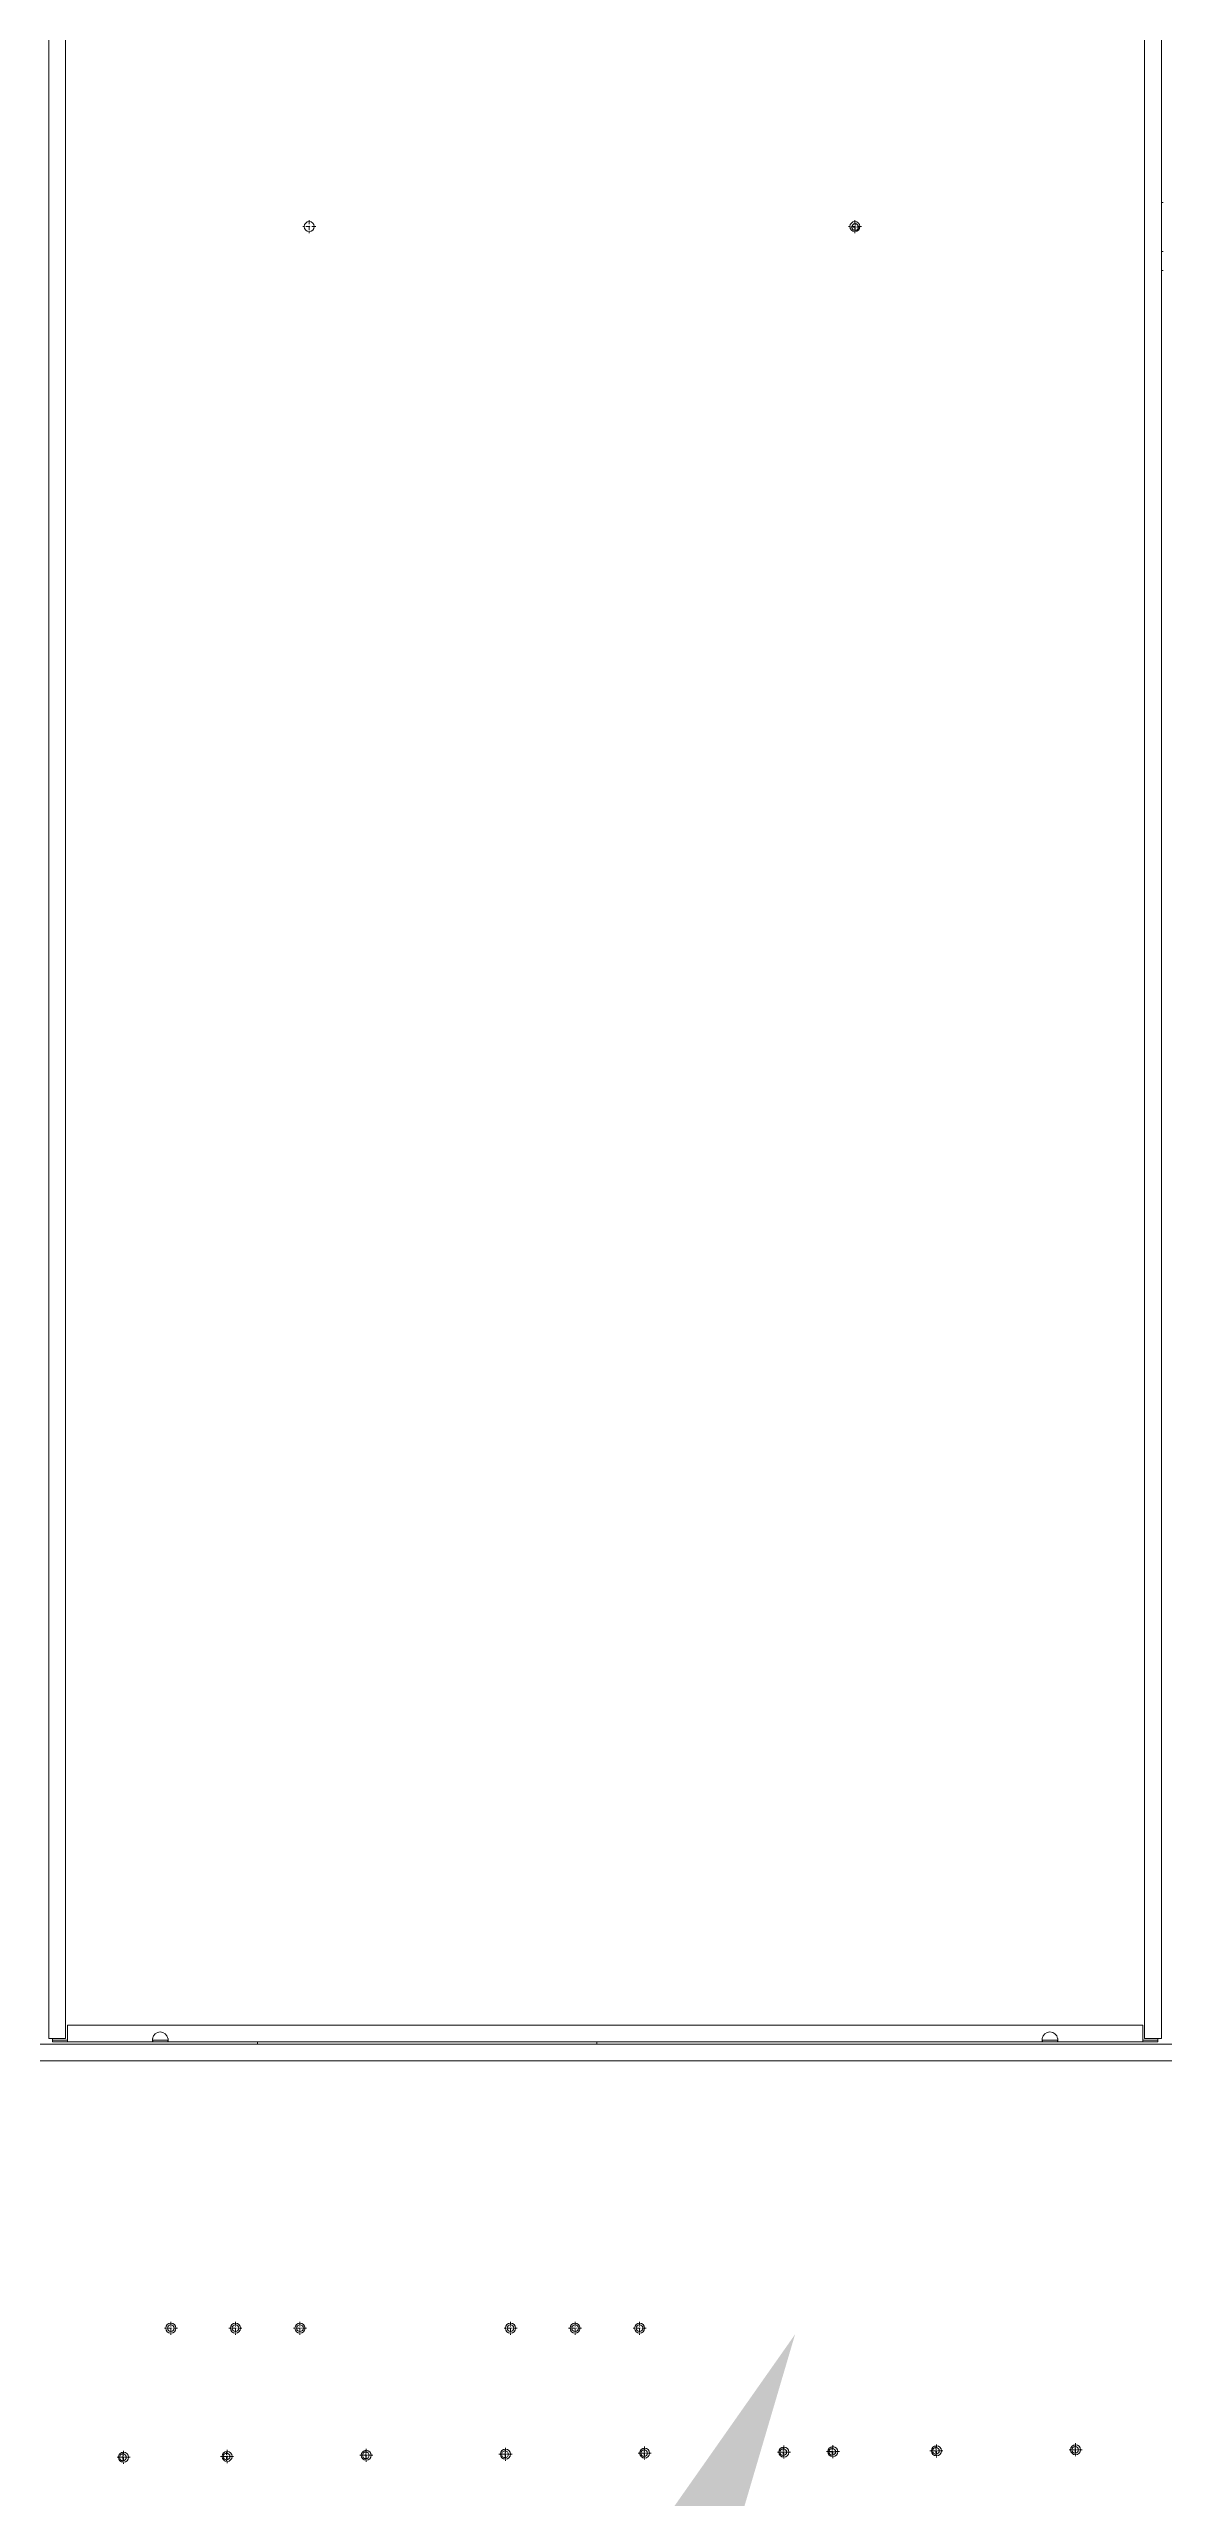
# Model space of a CAD drawing. Header units: millimetres. Extents: x -17070 to 52290, y -291348 to 40308.
# Drawn here: x 33171 to 34171, y 26086 to 28284 of the extents above; entities that cross this region are included whole.
import ezdxf
from ezdxf import colors
from ezdxf.entities.mleader import LeaderData, LeaderLine
from ezdxf.math import Vec2, Vec3

# ---------------------------------------------------------------- set-up
doc = ezdxf.new("R2010")
doc.units = ezdxf.units.MM
doc.linetypes.add('DASHDOT', pattern=[18.5, 12, -3, 0.5, -3])
doc.layers.add('냉각탑_dim', color=1, linetype='Continuous')
doc.styles.get("Standard").update_dxf_attribs({"font": 'arial.ttf'})

# ---------------------------------------------------------------- blocks, each defined once
blk = doc.blocks.new('1')
at = {"color": 7, "lineweight": 20}
for p, q in [((33170.5, 29347.9), (33170.5, 26498.1)), ((33185.5, 26498.1), (33185.5, 29347.9)), ((34154.5, 29347.9), (34154.5, 26498.1)), ((34169.5, 26498.1), (34169.5, 29347.9)), ((34152.9, 26510), (33187.1, 26510)), ((35166.5, 26493), (32173.5, 26493)), ((33187.1, 26495), (33263.8, 26495)), ((33277.3, 26495), (34062.8, 26495)), ((34076.3, 26495), (34152.9, 26495)), ((34728.9, 26478), (32173.5, 26478))]:
    blk.add_line(p, q, dxfattribs=at)
at = {"color": 7, "linetype": 'DASHDOT', "lineweight": 20, "ltscale": 0.292499}
for p, q in [((33404.3, 28130.2), (33404.3, 28118.5)), ((33894.3, 28130.2), (33894.3, 28118.5)), ((33285.9, 26238), (33274.2, 26238)), ((33343.9, 26238), (33332.2, 26238)), ((33401.9, 26238), (33390.2, 26238)), ((33590.9, 26238), (33579.2, 26238)), ((33648.9, 26238), (33637.2, 26238)), ((33706.9, 26238), (33695.2, 26238)), ((33973.4, 26127.9), (33961.7, 26127.9)), ((34098.4, 26128.9), (34086.7, 26128.9)), ((33243.4, 26122.2), (33231.7, 26122.2)), ((33336.4, 26122.9), (33324.7, 26122.9)), ((33461.4, 26123.9), (33449.7, 26123.9)), ((33586.4, 26124.9), (33574.7, 26124.9)), ((33711.4, 26125.9), (33699.7, 26125.9)), ((33836.4, 26126.8), (33824.7, 26126.8)), ((33880.4, 26127.2), (33868.7, 26127.2))]:
    blk.add_line(p, q, dxfattribs=at)
at = {"color": 7, "linetype": 'DASHDOT', "lineweight": 20, "ltscale": 0.194995}
blk.add_line((33894.5, 28127.9), (33894.5, 28120.1), dxfattribs=at)
at = {"color": 7, "lineweight": 20, "ltscale": 0.0375}
for p, q in [((34171, 28146), (34169.5, 28146)), ((34171, 28102), (34169.5, 28102)), ((34171, 28085), (34169.5, 28085)), ((33173.6, 26496.6), (33173.6, 26498.1)), ((34166.4, 26496.6), (34166.4, 26498.1))]:
    blk.add_line(p, q, dxfattribs=at)
at = {"color": 7, "linetype": 'DASHDOT', "lineweight": 20, "ltscale": 0.292502}
for p, q in [((33410.2, 28124.4), (33398.5, 28124.4)), ((33900.2, 28124.4), (33888.5, 28124.4))]:
    blk.add_line(p, q, dxfattribs=at)
at = {"color": 7, "linetype": 'DASHDOT', "lineweight": 20, "ltscale": 0.195001}
for p, q in [((33898.4, 28124), (33890.6, 28124)), ((33971, 26127.9), (33963.2, 26127.9)), ((34096, 26128.9), (34088.2, 26128.9)), ((33240.9, 26122.1), (33233.1, 26122.1)), ((33334, 26122.9), (33326.2, 26122.9)), ((33459, 26123.9), (33451.2, 26123.9)), ((33584, 26124.8), (33576.2, 26124.8)), ((33833.9, 26126.8), (33826.1, 26126.8)), ((33877.9, 26127.1), (33870.1, 26127.1))]:
    blk.add_line(p, q, dxfattribs=at)
at = {"color": 7, "lineweight": 20, "ltscale": 0.2975}
for p, q in [((33187.1, 26510), (33187.1, 26498.1)), ((34152.9, 26498.1), (34152.9, 26510)), ((33173.6, 26498.1), (33185.5, 26498.1)), ((34154.5, 26498.1), (34166.4, 26498.1))]:
    blk.add_line(p, q, dxfattribs=at)
at = {"color": 7, "lineweight": 20, "ltscale": 0.0775}
for p, q in [((33170.5, 26498.1), (33173.6, 26498.1)), ((33187.1, 26495), (33187.1, 26498.1)), ((34152.9, 26495), (34152.9, 26498.1)), ((34169.5, 26498.1), (34166.4, 26498.1))]:
    blk.add_line(p, q, dxfattribs=at)
at = {"color": 7, "lineweight": 20, "ltscale": 0.3375}
for p, q in [((33187.1, 26496.6), (33173.6, 26496.6)), ((33173.6, 26495), (33187.1, 26495)), ((34166.4, 26496.6), (34152.9, 26496.6)), ((34152.9, 26495), (34166.4, 26495))]:
    blk.add_line(p, q, dxfattribs=at)
at = {"color": 7, "lineweight": 20, "ltscale": 0.04}
for p, q in [((33173.6, 26495), (33173.6, 26496.6)), ((33263.8, 26495), (33263.8, 26496.6)), ((33277.3, 26495), (33277.3, 26496.6)), ((34062.8, 26495), (34062.8, 26496.6)), ((34076.3, 26495), (34076.3, 26496.6)), ((34166.4, 26495), (34166.4, 26496.6))]:
    blk.add_line(p, q, dxfattribs=at)
at = {"color": 7, "lineweight": 20, "ltscale": 0.168029}
for p, q in [((33263.8, 26496.6), (33270.5, 26496.6)), ((33263.8, 26495), (33270.5, 26495)), ((33277.3, 26496.6), (33270.5, 26496.6)), ((33277.3, 26495), (33270.5, 26495)), ((34062.8, 26496.6), (34069.5, 26496.6)), ((34062.8, 26495), (34069.5, 26495)), ((34076.3, 26496.6), (34069.5, 26496.6)), ((34076.3, 26495), (34069.5, 26495))]:
    blk.add_line(p, q, dxfattribs=at)
at = {"color": 7, "lineweight": 20, "ltscale": 0.050191}
for p, q in [((33357.8, 26493), (33357.9, 26495)), ((33357.9, 26495), (33357.8, 26493)), ((33662.6, 26493), (33662.7, 26495)), ((33662.7, 26495), (33662.6, 26493))]:
    blk.add_line(p, q, dxfattribs=at)
at = {"color": 7, "linetype": 'DASHDOT', "lineweight": 20, "ltscale": 0.2925}
for p, q in [((33280, 26243.8), (33280, 26232.1)), ((33338, 26243.8), (33338, 26232.1)), ((33396, 26243.8), (33396, 26232.1)), ((33585, 26243.8), (33585, 26232.1)), ((33643, 26243.8), (33643, 26232.1)), ((33701, 26243.8), (33701, 26232.1)), ((33237.5, 26128), (33237.5, 26116.3)), ((33330.5, 26128.7), (33330.5, 26117)), ((33455.5, 26129.7), (33455.5, 26118)), ((33580.5, 26130.7), (33580.5, 26119)), ((33705.5, 26131.7), (33705.5, 26120)), ((33830.5, 26132.6), (33830.5, 26120.9)), ((33874.5, 26133), (33874.5, 26121.3)), ((33967.5, 26133.7), (33967.5, 26122)), ((34092.5, 26134.7), (34092.5, 26123))]:
    blk.add_line(p, q, dxfattribs=at)
at = {"color": 7, "linetype": 'DASHDOT', "lineweight": 20, "ltscale": 0.195}
for p, q in [((33455.1, 26127.8), (33455.1, 26120)), ((33580.1, 26128.7), (33580.1, 26120.9)), ((33705.1, 26129.7), (33705.1, 26121.9)), ((33830, 26130.7), (33830, 26122.9)), ((33874, 26131), (33874, 26123.2)), ((33967.1, 26131.8), (33967.1, 26124)), ((34092.1, 26132.8), (34092.1, 26125)), ((33237, 26126), (33237, 26118.2)), ((33330.1, 26126.8), (33330.1, 26119))]:
    blk.add_line(p, q, dxfattribs=at)
at = {"color": 7, "linetype": 'DASHDOT', "lineweight": 20, "ltscale": 0.194998}
blk.add_line((33709, 26125.8), (33701.2, 26125.8), dxfattribs=at)
at = {"color": 7, "lineweight": 20}
for centre, radius in [((33404.3, 28124.4), 4.5), ((33894.3, 28124.4), 4.5), ((33894.5, 28124), 3), ((33280, 26238), 4.5), ((33280, 26238), 3), ((33338, 26238), 4.5), ((33338, 26238), 3), ((33396, 26238), 4.5), ((33396, 26238), 3), ((33585, 26238), 4.5), ((33585, 26238), 3), ((33643, 26238), 4.5), ((33643, 26238), 3), ((33701, 26238), 4.5), ((33701, 26238), 3), ((33330.5, 26122.9), 4.5), ((33455.5, 26123.9), 4.5), ((33580.5, 26124.9), 4.5), ((33580.1, 26124.8), 3), ((33705.5, 26125.9), 4.5), ((33705.1, 26125.8), 3), ((33830.5, 26126.8), 4.5), ((33830, 26126.8), 3), ((33874.5, 26127.2), 4.5), ((33874, 26127.1), 3), ((33967.5, 26127.9), 4.5), ((33967.1, 26127.9), 3), ((34092.5, 26128.9), 4.5), ((34092.1, 26128.9), 3), ((33237.5, 26122.2), 4.5), ((33237, 26122.1), 3), ((33330.1, 26122.9), 3), ((33455.1, 26123.9), 3)]:
    blk.add_circle(centre, radius, dxfattribs=at)
for centre, radius, start, end in [((33270.5, 26496.9), 7, 9.8709, 170.1291), ((34069.5, 26496.9), 7, 9.8709, 170.1291), ((33279.7, 26496.2), 16.1, 173.4757, 179.6789), ((33261.4, 26496.2), 16.2, 0.3311, 6.523), ((34078.7, 26496.2), 16.2, 173.4769, 179.6689), ((34060.4, 26496.2), 16.2, 0.3311, 6.523)]:
    blk.add_arc(centre, radius, start, end, dxfattribs=at)
for points in [[(33263.5, 26496.3), (33263.5, 26496), (33263.6, 26495.7), (33263.6, 26495.4), (33263.6, 26495.1), (33263.7, 26495), (33263.8, 26495), (33263.8, 26495), (33263.8, 26495)], [(33277.5, 26496.3), (33277.5, 26496), (33277.5, 26495.7), (33277.5, 26495.4), (33277.5, 26495.1), (33277.4, 26495), (33277.3, 26495), (33277.3, 26495), (33277.3, 26495)], [(34062.5, 26496.3), (34062.5, 26496), (34062.6, 26495.7), (34062.6, 26495.4), (34062.6, 26495.1), (34062.7, 26495), (34062.8, 26495), (34062.8, 26495), (34062.8, 26495)], [(34076.5, 26496.3), (34076.5, 26496), (34076.5, 26495.7), (34076.5, 26495.4), (34076.5, 26495.1), (34076.4, 26495), (34076.3, 26495), (34076.3, 26495), (34076.3, 26495)]]:
    blk.add_open_spline(points, degree=5, knots=[0, 0, 0, 0, 0, 0, 3.570616, 3.570616, 3.570616, 4.974883, 4.974883, 4.974883, 4.974883, 4.974883, 4.974883], dxfattribs=at)
for points in [[(33263.6, 26497), (33263.6, 26496.8), (33263.6, 26496.7), (33263.7, 26496.6), (33263.7, 26496.6), (33263.8, 26496.6)], [(33277.5, 26497), (33277.5, 26496.8), (33277.5, 26496.7), (33277.4, 26496.6), (33277.4, 26496.6), (33277.3, 26496.6)], [(34062.6, 26497), (34062.6, 26496.8), (34062.6, 26496.7), (34062.7, 26496.6), (34062.7, 26496.6), (34062.8, 26496.6)], [(34076.5, 26497), (34076.5, 26496.8), (34076.5, 26496.7), (34076.4, 26496.6), (34076.4, 26496.6), (34076.3, 26496.6)]]:
    blk.add_open_spline(points, degree=5, dxfattribs=at)

msp = doc.modelspace()

# ---------------------------------------------------------------- block references
msp.add_blockref('1', (0, 0))

# ---------------------------------------------------------------- leaders
at = {"layer": '냉각탑_dim', "lineweight": 20}
ml = msp.add_multileader_mtext('Standard', dxfattribs=at)
ml.set_content('')
ml.set_leader_properties(color=256)
ml.build(insert=Vec2(0, 0))
ml.multileader.update_dxf_attribs({"text_right_attachment_type": 6, "dogleg_length": 5, "arrow_head_size": 199.5, "scale": 30})
ctx = ml.context
ctx.base_point, ctx.scale, ctx.char_height, ctx.arrow_head_size, ctx.landing_gap_size, ctx.plane_origin = Vec3(32327.6, 23511.3), 30, 7.18, 199.5, 3.59, Vec3(33970.7, 24735.6)
ctx.right_attachment, ctx.text_align_type = 6, 2
notes = []
notes.append((ctx, [(0, (1, 1, 0), (32527.1, 23511.3), (-1, 0), 199.5, [(0, [(33840.6, 26232.5)], 0, [])])]))
ctx.mtext, ml.multileader.dxf.content_type = None, 0
for ctx, leaders in notes:
    for number, flags, end, landing, length, lines in leaders:
        leader = LeaderData()
        leader.index, (leader.has_last_leader_line, leader.has_dogleg_vector, leader.attachment_direction) = number, flags
        leader.last_leader_point, leader.dogleg_vector, leader.dogleg_length = Vec3(end), Vec3(landing), length
        for number, points, colour, breaks in lines:
            line = LeaderLine()
            line.index, line.vertices, line.color, line.breaks = number, Vec3.list(points), colors.encode_raw_color(colour), breaks
            leader.lines.append(line)
        ctx.leaders.append(leader)

doc.saveas('drawing.dxf')
